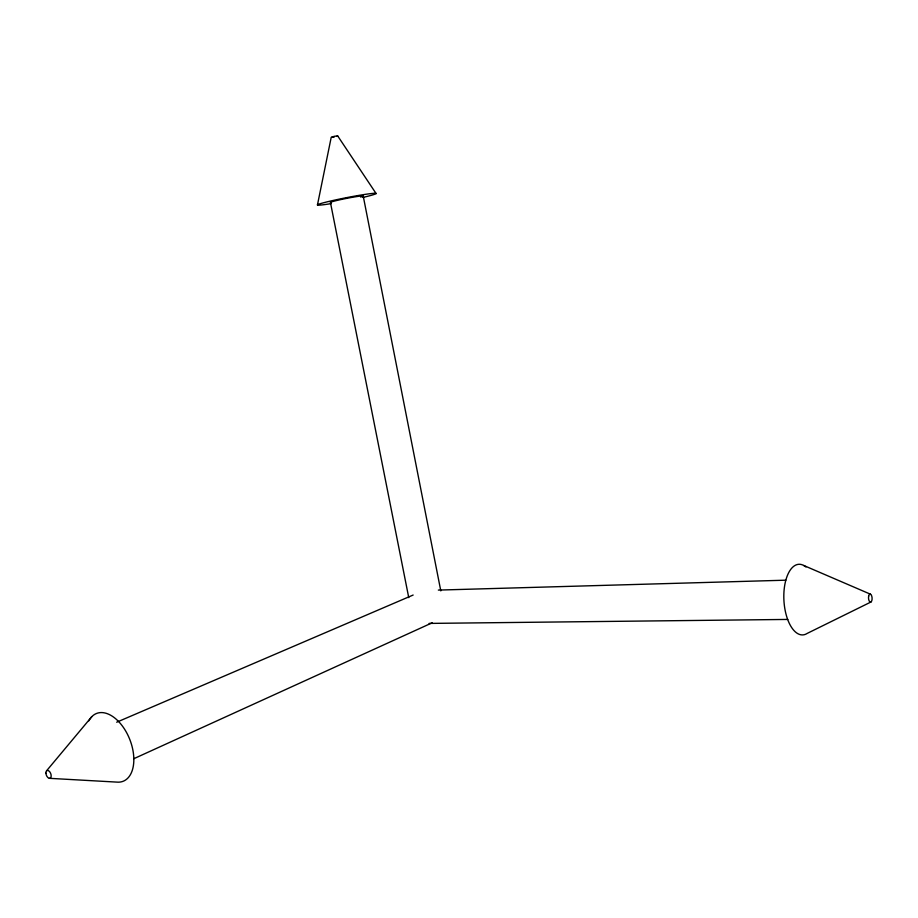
<?xml version="1.0" encoding="UTF-8"?>
<svg xmlns="http://www.w3.org/2000/svg" width="918" height="918" viewBox="0 0 918 918"><rect width="100%" height="100%" fill="white"/><g stroke="black" fill="none" stroke-linecap="round" stroke-linejoin="round"><path stroke-width="1.38" d="M317.467 204.886L331.237 137.195L334.6 136.254L337.721 135.967L376.139 193.606M46.531 770.833L91.743 716.74M337.721 135.967L336.676 136.392M870.987 601.979L807.151 633.431A35.354 16.926 86.8 0 1 783.823 597.767A35.354 16.926 86.8 0 1 805.924 566.98M133.798 758.716L432.229 622.783M116.678 722.214L413.146 595.036M334.359 136.92L332.109 137.252M438.345 590.09L785.831 580.187M429.085 623.414L787.782 619.432M49.4 778.326L116.965 782.113A36.41 21.458 68.6 0 0 128.451 736.328A36.41 21.458 68.6 0 0 88.874 720.814M803.778 565.499L870.562 594.244M330.423 202.396L408.751 597.629M363.23 196.085L440.801 590.894M331.249 203.612A29.915 1.584 -11.1 0 1 324.467 202.522A29.915 1.584 -11.1 0 1 368.921 193.847A29.915 1.584 -11.1 0 1 362.748 197.462M330.836 202.545A16.731 0.884 -11.1 0 1 349.712 197.783A16.731 0.884 -11.1 0 1 360.59 197.037M868.646 596.172A4.005 1.79 86.5 0 0 870.528 602.128A4.005 1.79 86.5 0 0 871.744 596.08A4.005 1.79 86.5 0 0 868.646 596.172M45.9 773.128A4.154 2.341 68.9 0 0 50.008 778.246A4.154 2.341 68.9 0 0 49.698 771.728A4.154 2.341 68.9 0 0 45.9 773.128"/></g></svg>
